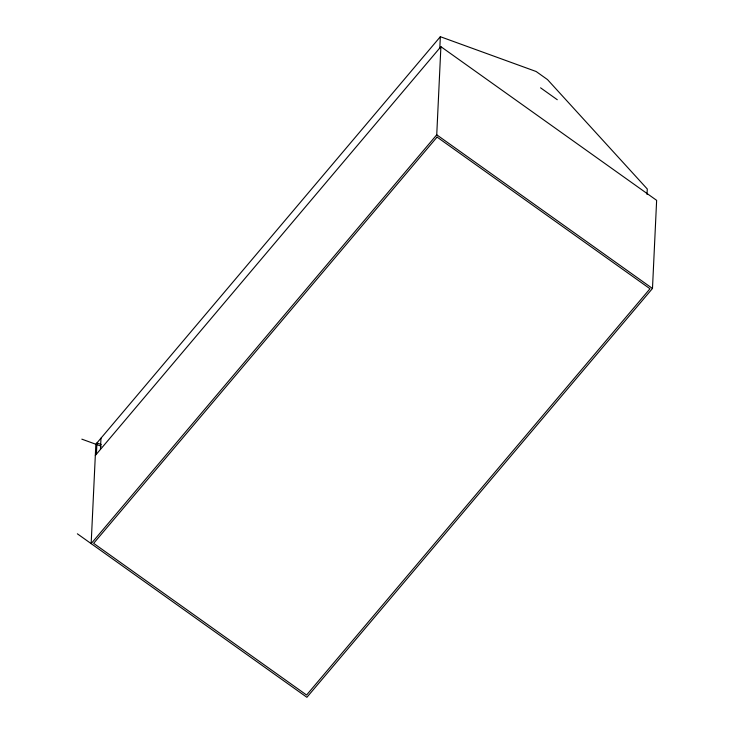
<?xml version="1.0" encoding="UTF-8"?>
<svg xmlns="http://www.w3.org/2000/svg" width="734" height="734" viewBox="0 0 734 734"><rect width="100%" height="100%" fill="white"/><g stroke="black" fill="none" stroke-linecap="round" stroke-linejoin="round"><path stroke-width="1.1" d="M96.402 454.208L96.934 442.96L101.237 444.529M100.439 449.437L100.971 438.189M439.813 47.949L440.345 36.7L536.15 71.51L547.491 79.584L647.278 188.996L647.03 194.427M440.345 36.7L95.851 444.244L91.163 543.628L436.739 134.808L440.895 46.673L656.636 200.345L652.48 288.48L306.904 697.3L77.364 533.801M95.319 455.493L440.895 46.673M81.832 439.152L101.228 446.199M540.573 87.823L557.271 99.723M436.739 134.808L652.48 288.48M437.06 137.084L93.649 543.344L306.583 695.025L649.994 288.756L437.06 137.084"/></g></svg>
